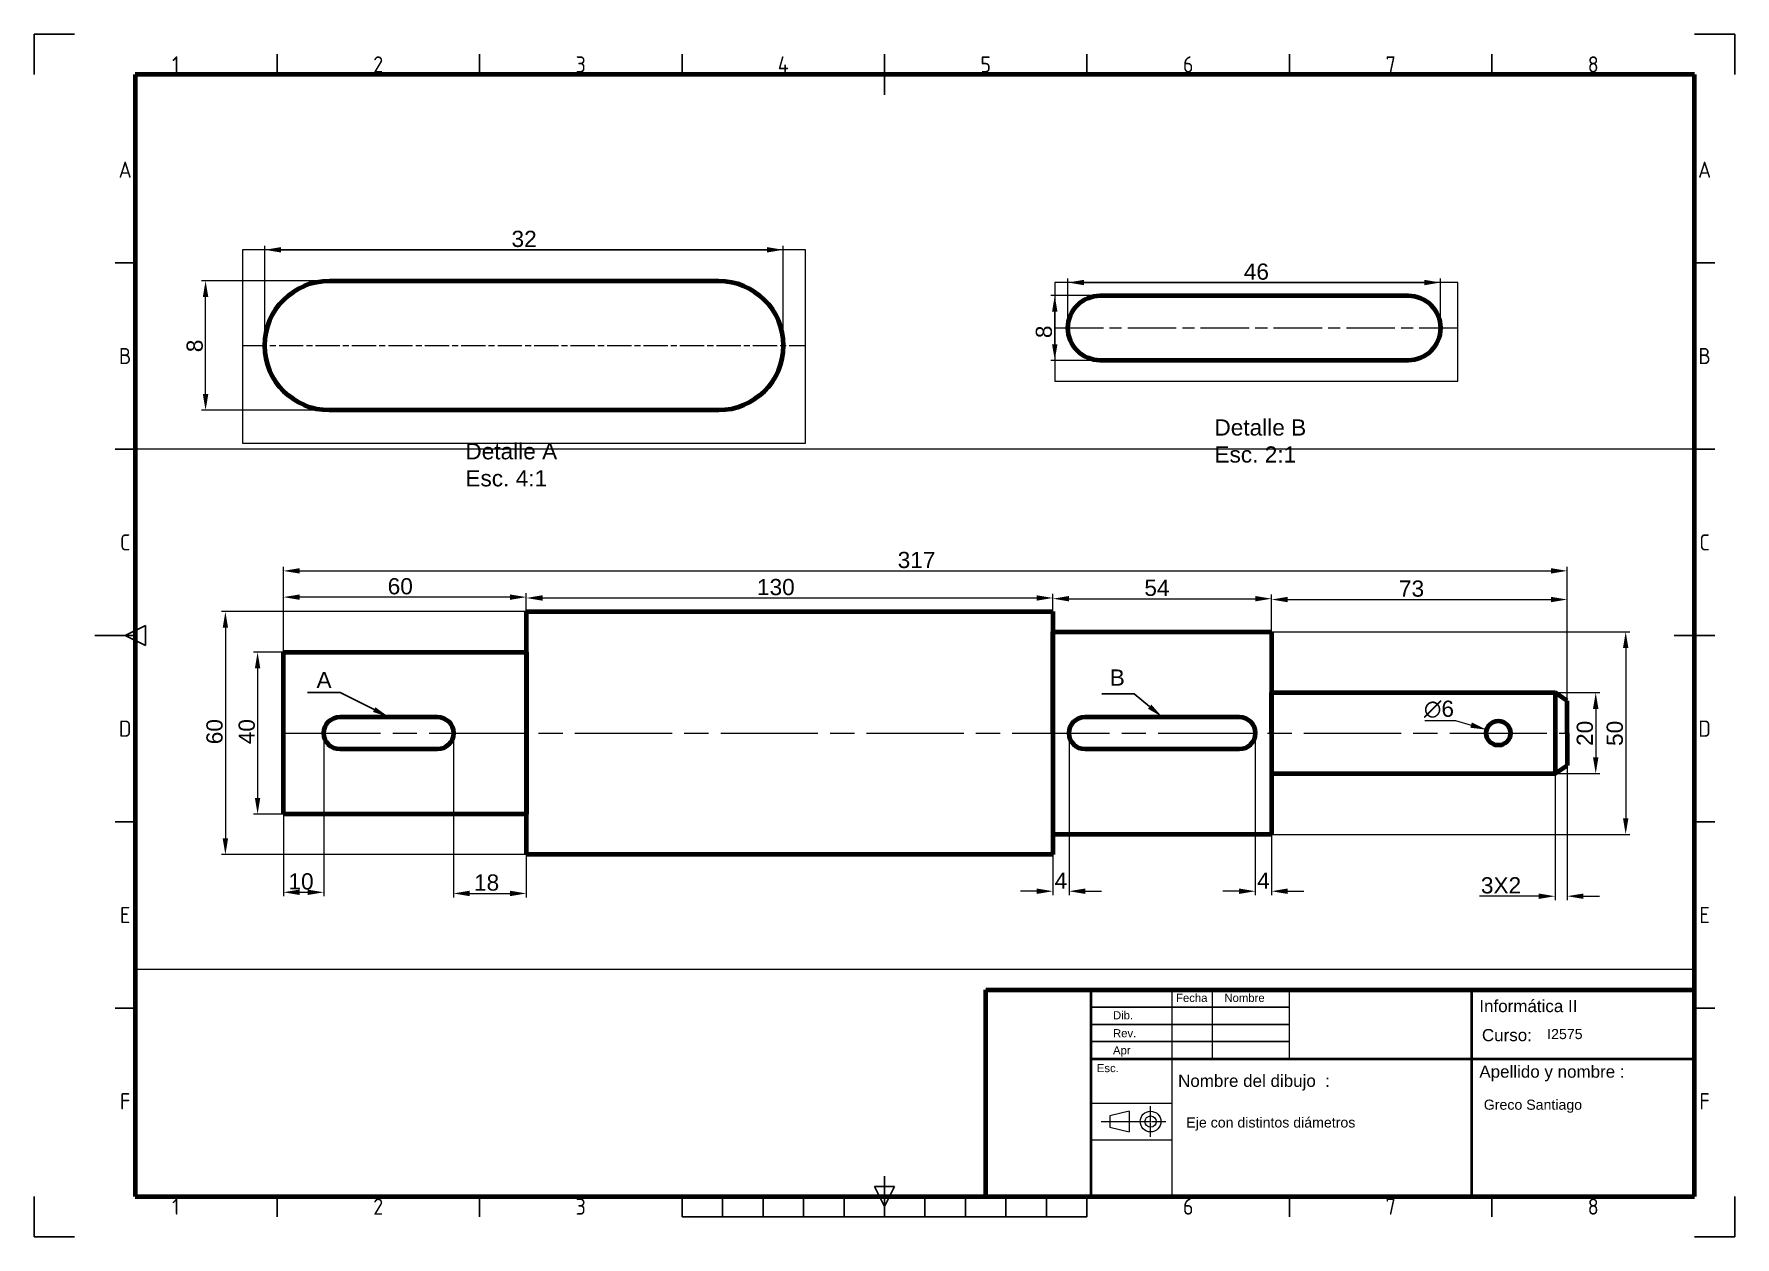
# Paper-space layout 'Presentación2' of a CAD drawing. Header units: millimetres. Extents: x -143 to 277, y -53 to 244.
# The model-space entities are those that its viewports show. They can reach past a viewport. Long polylines and large blocks are cut down to what shows.
import ezdxf
from ezdxf import colors
from ezdxf.entities.mleader import LeaderData, LeaderLine
from ezdxf.enums import TextEntityAlignment as Align
from ezdxf.math import Vec2, Vec3

# ---------------------------------------------------------------- set-up
doc = ezdxf.new("R2010")
doc.units = ezdxf.units.MM
for name, pattern in [('ACAD_ISO02W100', [15, 12, -3]), ('ACAD_ISO08W100', [36, 24, -3, 6, -3]), ('CENTER2', [28.575, 19.05, -3.175, 3.175, -3.175])]:
    doc.linetypes.add(name, pattern=pattern)
for name, color, linetype, lineweight in [('Contornos ocultos', 7, 'ACAD_ISO02W100', 50), ('Contornos visibles', 1, 'Continuous', 100), ('Cotas', 5, 'Continuous', 20), ('Ejes', 3, 'ACAD_ISO08W100', 20)]:
    doc.layers.add(name, color=color, linetype=linetype, lineweight=lineweight)
doc.styles.add('ISO Proportional', font='isocp.shx')
doc.styles.get("Standard").update_dxf_attribs({"font": 'arial.ttf'})
doc.dimstyles.new('Copia de ISO-25', dxfattribs={"dimtxt": 4, "dimasz": 4, "dimexe": 1, "dimexo": 0, "dimtad": 1, "dimtoh": 1, "dimtxsty": 'Standard', "dimcen": 0, "dimclrd": 256, "dimclre": 256, "dimclrt": 256, "dimadec": 0, "dimazin": 0, "dimtfac": 1, "dimtofl": 0, "dimtmove": 0, "dimatfit": 3, "dimfxl": 1, "dimlwd": -1, "dimlwe": -1, "dimarcsym": 0})

# ---------------------------------------------------------------- blocks, each defined once
blk = doc.blocks.new('*U26')
at = {"color": 0, "linetype": 'CENTER2', "lineweight": 20, "ltscale": 3, "transparency": 16777216}
for p, q in [((-12.18, 0), (-0.28, 0)), ((0, 0.28), (0, 3.78)), ((0.28, 0), (3.78, 0)), ((0, -3.78), (0, -0.28))]:
    blk.add_line(p, q, dxfattribs=at)
at = {"color": 0, "linetype": 'Continuous', "lineweight": 20, "ltscale": 3, "transparency": 16777216}
for p, q in [((-0.14, 0), (0.14, 0)), ((0, -0.14), (0, 0.14))]:
    blk.add_line(p, q, dxfattribs=at)
blk = doc.blocks.new('*D28')
at = {"layer": 'Cotas', "transparency": 16777216}
for p, q in [((-81.93, 91.81), (-89.29, 91.81)), ((-88.29, 87.81), (-88.29, 55.81)), ((-81.93, 51.81), (-89.29, 51.81))]:
    blk.add_line(p, q, dxfattribs=at)
for points in [[(-88.95, 87.81), (-87.62, 87.81), (-88.29, 91.81)], [(-88.95, 55.81), (-87.62, 55.81), (-88.29, 51.81)]]:
    blk.add_solid(points, dxfattribs=at)
at = {"layer": 'Defpoints', "color": 0, "transparency": 16777216}
for p in [(-81.93, 91.81), (-88.29, 51.81), (-81.93, 51.81)]:
    blk.add_point(p, dxfattribs=at)
at = {"layer": 'Cotas', "transparency": 16777216, "insert": (-90.95, 72.17), "char_height": 4, "attachment_point": 5, "rotation": 90}
blk.add_mtext('40', dxfattribs=at)
blk = doc.blocks.new('*D29')
at = {"layer": 'Cotas', "transparency": 16777216}
for p, q in [((-21.93, 101.81), (-97.24, 101.81)), ((-96.24, 97.81), (-96.24, 45.81)), ((-21.93, 41.81), (-97.24, 41.81))]:
    blk.add_line(p, q, dxfattribs=at)
for points in [[(-96.91, 97.81), (-95.58, 97.81), (-96.24, 101.81)], [(-96.91, 45.81), (-95.58, 45.81), (-96.24, 41.81)]]:
    blk.add_solid(points, dxfattribs=at)
at = {"layer": 'Defpoints', "color": 0, "transparency": 16777216}
for p in [(-21.93, 101.81), (-96.24, 41.81), (-21.93, 41.81)]:
    blk.add_point(p, dxfattribs=at)
at = {"layer": 'Cotas', "transparency": 16777216, "insert": (-98.91, 72.17), "char_height": 4, "attachment_point": 5, "rotation": 90}
blk.add_mtext('60', dxfattribs=at)
blk = doc.blocks.new('*D30')
at = {"layer": 'Cotas', "transparency": 16777216}
for p, q in [((-81.93, 91.81), (-81.93, 106.39)), ((-25.93, 105.39), (-77.93, 105.39)), ((-21.93, 91.81), (-21.93, 106.39))]:
    blk.add_line(p, q, dxfattribs=at)
for points in [[(-77.93, 106.05), (-77.93, 104.72), (-81.93, 105.39)], [(-25.93, 106.05), (-25.93, 104.72), (-21.93, 105.39)]]:
    blk.add_solid(points, dxfattribs=at)
at = {"layer": 'Defpoints', "color": 0, "transparency": 16777216}
for p in [(-81.93, 105.39), (-81.93, 91.81), (-21.93, 91.81)]:
    blk.add_point(p, dxfattribs=at)
at = {"layer": 'Cotas', "transparency": 16777216, "insert": (-53.06, 108.05), "char_height": 4, "attachment_point": 5}
blk.add_mtext('60', dxfattribs=at)
blk = doc.blocks.new('*D31')
at = {"layer": 'Cotas', "transparency": 16777216}
for p, q in [((-21.93, 101.81), (-21.93, 106.18)), ((-17.93, 105.18), (104.07, 105.18)), ((108.07, 101.81), (108.07, 106.18))]:
    blk.add_line(p, q, dxfattribs=at)
for points in [[(-17.93, 105.85), (-17.93, 104.51), (-21.93, 105.18)], [(104.07, 105.85), (104.07, 104.51), (108.07, 105.18)]]:
    blk.add_solid(points, dxfattribs=at)
at = {"layer": 'Defpoints', "color": 0, "transparency": 16777216}
for p in [(108.07, 105.18), (-21.93, 101.81), (108.07, 101.81)]:
    blk.add_point(p, dxfattribs=at)
at = {"layer": 'Cotas', "transparency": 16777216, "insert": (39.68, 107.85), "char_height": 4, "attachment_point": 5}
blk.add_mtext('130', dxfattribs=at)
blk = doc.blocks.new('*D32')
at = {"layer": 'Cotas', "transparency": 16777216}
for p, q in [((108.07, 96.81), (108.07, 106)), ((112.07, 105), (158.07, 105)), ((162.07, 96.81), (162.07, 106))]:
    blk.add_line(p, q, dxfattribs=at)
for points in [[(112.07, 105.67), (112.07, 104.34), (108.07, 105)], [(158.07, 105.67), (158.07, 104.34), (162.07, 105)]]:
    blk.add_solid(points, dxfattribs=at)
at = {"layer": 'Defpoints', "color": 0, "transparency": 16777216}
for p in [(162.07, 105), (108.07, 96.81), (162.07, 96.81)]:
    blk.add_point(p, dxfattribs=at)
at = {"layer": 'Cotas', "transparency": 16777216, "insert": (133.78, 107.66), "char_height": 4, "attachment_point": 5}
blk.add_mtext('54', dxfattribs=at)
blk = doc.blocks.new('*D33')
at = {"layer": 'Cotas', "transparency": 16777216}
for p, q in [((162.07, 71.81), (162.07, 105.8)), ((235.07, 71.81), (235.07, 105.8)), ((166.07, 104.8), (231.07, 104.8))]:
    blk.add_line(p, q, dxfattribs=at)
for points in [[(166.07, 105.46), (166.07, 104.13), (162.07, 104.8)], [(231.07, 105.46), (231.07, 104.13), (235.07, 104.8)]]:
    blk.add_solid(points, dxfattribs=at)
at = {"layer": 'Defpoints', "color": 0, "transparency": 16777216}
for p in [(235.07, 104.8), (162.07, 71.81), (235.07, 71.81)]:
    blk.add_point(p, dxfattribs=at)
at = {"layer": 'Cotas', "transparency": 16777216, "insert": (196.65, 107.47), "char_height": 4, "attachment_point": 5}
blk.add_mtext('73', dxfattribs=at)
blk = doc.blocks.new('*D34')
at = {"layer": 'Cotas', "transparency": 16777216}
for p, q in [((232.07, 81.81), (243.12, 81.81)), ((242.12, 77.81), (242.12, 65.81)), ((232.07, 61.81), (243.12, 61.81))]:
    blk.add_line(p, q, dxfattribs=at)
for points in [[(241.45, 77.81), (242.79, 77.81), (242.12, 81.81)], [(241.45, 65.81), (242.79, 65.81), (242.12, 61.81)]]:
    blk.add_solid(points, dxfattribs=at)
at = {"layer": 'Defpoints', "color": 0, "transparency": 16777216}
for p in [(232.07, 81.81), (232.07, 61.81), (242.12, 61.81)]:
    blk.add_point(p, dxfattribs=at)
at = {"layer": 'Cotas', "transparency": 16777216, "insert": (239.45, 71.75), "char_height": 4, "attachment_point": 5, "rotation": 90}
blk.add_mtext('20', dxfattribs=at)
blk = doc.blocks.new('*D35')
at = {"layer": 'Cotas', "transparency": 16777216}
for p, q in [((162.07, 96.81), (250.52, 96.81)), ((249.52, 92.81), (249.52, 50.81)), ((162.07, 46.81), (250.52, 46.81))]:
    blk.add_line(p, q, dxfattribs=at)
for points in [[(248.85, 92.81), (250.19, 92.81), (249.52, 96.81)], [(248.85, 50.81), (250.19, 50.81), (249.52, 46.81)]]:
    blk.add_solid(points, dxfattribs=at)
at = {"layer": 'Defpoints', "color": 0, "transparency": 16777216}
for p in [(162.07, 96.81), (162.07, 46.81), (249.52, 46.81)]:
    blk.add_point(p, dxfattribs=at)
at = {"layer": 'Cotas', "transparency": 16777216, "insert": (246.85, 71.75), "char_height": 4, "attachment_point": 5, "rotation": 90}
blk.add_mtext('50', dxfattribs=at)
blk = doc.blocks.new('*D36')
at = {"layer": 'Cotas', "transparency": 16777216}
for p, q in [((158.07, 71.81), (158.07, 31.78)), ((162.07, 71.81), (162.07, 31.78)), ((154.07, 32.78), (150.07, 32.78)), ((166.07, 32.78), (170.07, 32.78))]:
    blk.add_line(p, q, dxfattribs=at)
for points in [[(154.07, 33.45), (154.07, 32.11), (158.07, 32.78)], [(166.07, 33.45), (166.07, 32.11), (162.07, 32.78)]]:
    blk.add_solid(points, dxfattribs=at)
at = {"layer": 'Defpoints', "color": 0, "transparency": 16777216}
for p in [(158.07, 71.81), (162.07, 71.81), (162.07, 32.78)]:
    blk.add_point(p, dxfattribs=at)
at = {"layer": 'Cotas', "transparency": 16777216, "insert": (160.07, 35.4), "char_height": 4, "attachment_point": 5}
blk.add_mtext('4', dxfattribs=at)
blk = doc.blocks.new('*D37')
at = {"layer": 'Cotas', "transparency": 16777216}
for p, q in [((108.07, 71.81), (108.07, 31.78)), ((112.07, 71.81), (112.07, 31.78)), ((104.07, 32.78), (100.07, 32.78)), ((116.07, 32.78), (120.07, 32.78))]:
    blk.add_line(p, q, dxfattribs=at)
for points in [[(104.07, 33.45), (104.07, 32.11), (108.07, 32.78)], [(116.07, 33.45), (116.07, 32.11), (112.07, 32.78)]]:
    blk.add_solid(points, dxfattribs=at)
at = {"layer": 'Defpoints', "color": 0, "transparency": 16777216}
for p in [(108.07, 71.81), (112.07, 71.81), (108.07, 32.78)]:
    blk.add_point(p, dxfattribs=at)
at = {"layer": 'Cotas', "transparency": 16777216, "insert": (110.07, 35.4), "char_height": 4, "attachment_point": 5}
blk.add_mtext('4', dxfattribs=at)
blk = doc.blocks.new('*D38')
at = {"layer": 'Cotas', "transparency": 16777216}
for p, q in [((-81.93, 71.81), (-81.93, 112.87)), ((-77.93, 111.87), (231.07, 111.87)), ((235.07, 71.81), (235.07, 112.87))]:
    blk.add_line(p, q, dxfattribs=at)
for points in [[(-77.93, 112.54), (-77.93, 111.21), (-81.93, 111.87)], [(231.07, 112.54), (231.07, 111.21), (235.07, 111.87)]]:
    blk.add_solid(points, dxfattribs=at)
at = {"layer": 'Defpoints', "color": 0, "transparency": 16777216}
for p in [(235.07, 111.87), (-81.93, 71.81), (235.07, 71.81)]:
    blk.add_point(p, dxfattribs=at)
at = {"layer": 'Cotas', "transparency": 16777216, "insert": (74.43, 114.54), "char_height": 4, "attachment_point": 5}
blk.add_mtext('317', dxfattribs=at)
blk = doc.blocks.new('*D39')
at = {"layer": 'Cotas', "transparency": 16777216}
for p, q in [((-81.93, 71.81), (-81.93, 31.52)), ((-71.93, 71.81), (-71.93, 31.52)), ((-77.93, 32.52), (-75.93, 32.52))]:
    blk.add_line(p, q, dxfattribs=at)
for points in [[(-77.93, 33.18), (-77.93, 31.85), (-81.93, 32.52)], [(-75.93, 33.18), (-75.93, 31.85), (-71.93, 32.52)]]:
    blk.add_solid(points, dxfattribs=at)
at = {"layer": 'Defpoints', "color": 0, "transparency": 16777216}
for p in [(-81.93, 71.81), (-71.93, 71.81), (-71.93, 32.52)]:
    blk.add_point(p, dxfattribs=at)
at = {"layer": 'Cotas', "transparency": 16777216, "insert": (-77.56, 35.18), "char_height": 4, "attachment_point": 5}
blk.add_mtext('10', dxfattribs=at)
blk = doc.blocks.new('*D40')
at = {"layer": 'Cotas', "transparency": 16777216}
for p, q in [((-39.93, 71.81), (-39.93, 31.23)), ((-21.93, 71.81), (-21.93, 31.23)), ((-35.93, 32.23), (-25.93, 32.23))]:
    blk.add_line(p, q, dxfattribs=at)
for points in [[(-35.93, 32.9), (-35.93, 31.56), (-39.93, 32.23)], [(-25.93, 32.9), (-25.93, 31.56), (-21.93, 32.23)]]:
    blk.add_solid(points, dxfattribs=at)
at = {"layer": 'Defpoints', "color": 0, "transparency": 16777216}
for p in [(-39.93, 71.81), (-21.93, 71.81), (-21.93, 32.23)]:
    blk.add_point(p, dxfattribs=at)
at = {"layer": 'Cotas', "transparency": 16777216, "insert": (-31.74, 34.9), "char_height": 4, "attachment_point": 5}
blk.add_mtext('18', dxfattribs=at)
blk = doc.blocks.new('*D41')
at = {"layer": 'Cotas', "transparency": 16777216}
for p, q in [((199.92, 74.93), (207.52, 74.93)), ((207.52, 74.93), (211.36, 73.79))]:
    blk.add_line(p, q, dxfattribs=at)
blk.add_solid([(211.54, 74.43), (211.17, 73.15), (215.19, 72.66)], dxfattribs=at)
at = {"layer": 'Defpoints', "color": 0, "transparency": 16777216}
for p in [(215.19, 72.66), (220.95, 70.97)]:
    blk.add_point(p, dxfattribs=at)
at = {"layer": 'Cotas', "transparency": 16777216, "insert": (203.41, 77.7), "char_height": 4, "attachment_point": 5}
blk.add_mtext('∅6', dxfattribs=at)
blk = doc.blocks.new('*D42')
at = {"layer": 'Cotas', "transparency": 16777216}
for p, q in [((235.07, 63.81), (235.07, 30.55)), ((232.07, 61.81), (232.07, 30.55)), ((228.07, 31.55), (213.41, 31.55)), ((239.07, 31.55), (243.07, 31.55))]:
    blk.add_line(p, q, dxfattribs=at)
for points in [[(228.07, 32.21), (228.07, 30.88), (232.07, 31.55)], [(239.07, 32.21), (239.07, 30.88), (235.07, 31.55)]]:
    blk.add_solid(points, dxfattribs=at)
at = {"layer": 'Defpoints', "color": 0, "transparency": 16777216}
for p in [(235.07, 63.81), (232.07, 61.81), (235.07, 31.55)]:
    blk.add_point(p, dxfattribs=at)
at = {"layer": 'Cotas', "transparency": 16777216, "insert": (218.74, 34.21), "char_height": 4, "attachment_point": 5}
blk.add_mtext('3X2', dxfattribs=at)
blk = doc.blocks.new('*D43')
at = {"layer": 'Cotas', "transparency": 16777216}
for p, q in [((-70.51, 183.51), (-102.13, 183.51)), ((-101.13, 155.51), (-101.13, 179.51)), ((-70.51, 151.51), (-102.13, 151.51))]:
    blk.add_line(p, q, dxfattribs=at)
for points in [[(-101.8, 179.51), (-100.46, 179.51), (-101.13, 183.51)], [(-101.8, 155.51), (-100.46, 155.51), (-101.13, 151.51)]]:
    blk.add_solid(points, dxfattribs=at)
at = {"layer": 'Defpoints', "color": 0, "transparency": 16777216}
for p in [(-101.13, 183.51), (-70.51, 183.51), (-70.51, 151.51)]:
    blk.add_point(p, dxfattribs=at)
at = {"layer": 'Cotas', "transparency": 16777216, "insert": (-103.8, 167.41), "char_height": 4, "attachment_point": 5, "rotation": 90}
blk.add_mtext('8', dxfattribs=at)
blk = doc.blocks.new('*D44')
at = {"layer": 'Cotas', "transparency": 16777216}
for p, q in [((-86.51, 167.51), (-86.51, 192.14)), ((-82.51, 191.14), (37.49, 191.14)), ((41.49, 167.51), (41.49, 192.14))]:
    blk.add_line(p, q, dxfattribs=at)
for points in [[(-82.51, 191.8), (-82.51, 190.47), (-86.51, 191.14)], [(37.49, 191.8), (37.49, 190.47), (41.49, 191.14)]]:
    blk.add_solid(points, dxfattribs=at)
at = {"layer": 'Defpoints', "color": 0, "transparency": 16777216}
for p in [(41.49, 191.14), (-86.51, 167.51), (41.49, 167.51)]:
    blk.add_point(p, dxfattribs=at)
at = {"layer": 'Cotas', "transparency": 16777216, "insert": (-22.48, 193.81), "char_height": 4, "attachment_point": 5}
blk.add_mtext('32', dxfattribs=at)
blk = doc.blocks.new('*D45')
at = {"layer": 'Cotas', "transparency": 16777216}
for p, q in [((119.79, 179.84), (107.55, 179.84)), ((108.55, 167.84), (108.55, 175.84)), ((119.79, 163.84), (107.55, 163.84))]:
    blk.add_line(p, q, dxfattribs=at)
for points in [[(107.88, 175.84), (109.22, 175.84), (108.55, 179.84)], [(107.88, 167.84), (109.22, 167.84), (108.55, 163.84)]]:
    blk.add_solid(points, dxfattribs=at)
at = {"layer": 'Defpoints', "color": 0, "transparency": 16777216}
for p in [(108.55, 179.84), (119.79, 179.84), (119.79, 163.84)]:
    blk.add_point(p, dxfattribs=at)
at = {"layer": 'Cotas', "transparency": 16777216, "insert": (105.88, 170.89), "char_height": 4, "attachment_point": 5, "rotation": 90}
blk.add_mtext('8', dxfattribs=at)
blk = doc.blocks.new('*D46')
at = {"layer": 'Cotas', "transparency": 16777216}
for p, q in [((111.79, 171.84), (111.79, 184.06)), ((115.79, 183.06), (199.79, 183.06)), ((203.79, 171.84), (203.79, 184.06))]:
    blk.add_line(p, q, dxfattribs=at)
for points in [[(115.79, 183.73), (115.79, 182.39), (111.79, 183.06)], [(199.79, 183.73), (199.79, 182.39), (203.79, 183.06)]]:
    blk.add_solid(points, dxfattribs=at)
at = {"layer": 'Defpoints', "color": 0, "transparency": 16777216}
for p in [(203.79, 183.06), (111.79, 171.84), (203.79, 171.84)]:
    blk.add_point(p, dxfattribs=at)
at = {"layer": 'Cotas', "transparency": 16777216, "insert": (158.33, 185.73), "char_height": 4, "attachment_point": 5}
blk.add_mtext('46', dxfattribs=at)

msp = doc.modelspace()

# ---------------------------------------------------------------- linework, layer by layer
at = {"layer": 'Contornos visibles'}
for p, q in [((240, 190), (370, 190)), ((240, 130), (240, 190)), ((370, 190), (370, 130)), ((370, 160), (370, 185)), ((370, 185), (370, 185)), ((370, 185), (424, 185)), ((424, 185), (424, 135)), ((180, 180), (240, 180)), ((180, 140), (180, 180)), ((240, 180), (240, 140)), ((424, 160), (424, 170)), ((424, 170), (494, 170)), ((497, 168), (494, 170)), ((494, 170), (494, 150)), ((497, 160), (497, 168)), ((497, 160), (497, 152)), ((494, 150), (497, 152)), ((424, 150), (494, 150)), ((240, 140), (180, 140)), ((424, 135), (370, 135)), ((370, 130), (240, 130))]:
    msp.add_line(p, q, dxfattribs=at)
for points in [[(194, 164), (218, 164, -1), (218, 156), (194, 156, -1), (194, 164)], [(378, 164), (416, 164, -1), (416, 156), (378, 156, -1), (378, 164)]]:
    msp.add_lwpolyline(points, format="xyb", dxfattribs=at)
msp.add_circle((480, 160), 3, dxfattribs=at)
at = {"layer": 'Ejes'}
msp.add_line((180, 160), (497, 160), dxfattribs=at)

psp = doc.layouts.new('Presentación2')

# ---------------------------------------------------------------- linework, layer by layer
for p, q in [((-143.4918, 244.4158), (-143.4918, 234.4158)), ((-133.4918, 244.4158), (-143.4918, 244.4158)), ((276.5082, 244.4158), (266.5082, 244.4158)), ((276.5082, 234.4158), (276.5082, 244.4158)), ((-83.4918, 234.4158), (-83.4918, 239.4158)), ((-33.4918, 234.4158), (-33.4918, 239.4158)), ((16.5082, 234.4158), (16.5082, 239.4158)), ((66.5082, 229.4158), (66.5082, 239.4158)), ((116.5082, 234.4158), (116.5082, 239.4158)), ((166.5082, 234.4158), (166.5082, 239.4158)), ((216.5082, 234.4158), (216.5082, 239.4158)), ((-118.4918, 187.9158), (-123.4918, 187.9158)), ((271.5082, 187.9158), (266.5082, 187.9158)), ((-118.4918, 141.9158), (-123.4918, 141.9158)), ((271.5082, 141.9158), (266.5082, 141.9158)), ((-120.9918, 95.9158), (-115.9918, 98.4158)), ((-115.9918, 98.4158), (-115.9918, 93.4158)), ((-128.4918, 95.9158), (-118.4918, 95.9158)), ((-115.9918, 93.4158), (-120.9918, 95.9158)), ((261.5082, 95.9158), (271.5082, 95.9158)), ((-118.4918, 49.9158), (-123.4918, 49.9158)), ((271.5082, 49.9158), (266.5082, 49.9158)), ((-118.4918, 3.9158), (-123.4918, 3.9158)), ((117.5082, 4.1658), (166.5082, 4.1658)), ((271.5082, 3.9158), (266.5082, 3.9158)), ((117.5082, -0.0842), (166.5082, -0.0842)), ((117.5082, -4.3342), (166.5082, -4.3342)), ((66.5082, -42.5842), (66.5082, -37.5842)), ((64.0082, -40.0842), (69.0082, -40.0842)), ((66.5082, -45.0842), (64.0082, -40.0842)), ((69.0082, -40.0842), (66.5082, -45.0842)), ((-143.4918, -52.5842), (-143.4918, -42.5842)), ((-83.4918, -47.5842), (-83.4918, -42.5842)), ((-33.4918, -47.5842), (-33.4918, -42.5842)), ((16.5082, -47.5842), (16.5082, -42.5842)), ((26.5082, -47.5842), (26.5082, -42.5842)), ((36.5082, -47.5842), (36.5082, -42.5842)), ((46.5082, -47.5842), (46.5082, -42.5842)), ((56.5082, -47.5842), (56.5082, -42.5842)), ((66.5082, -42.5842), (66.5082, -47.5842)), ((76.5082, -47.5842), (76.5082, -42.5842)), ((86.5082, -47.5842), (86.5082, -42.5842)), ((96.5082, -47.5842), (96.5082, -42.5842)), ((106.5082, -47.5842), (106.5082, -42.5842)), ((116.5082, -47.5842), (116.5082, -42.5842)), ((166.5082, -47.5842), (166.5082, -42.5842)), ((216.5082, -47.5842), (216.5082, -42.5842)), ((276.5082, -52.5842), (276.5082, -42.5842)), ((16.5082, -47.5842), (116.5082, -47.5842)), ((-143.4918, -52.5842), (-133.4918, -52.5842)), ((276.5082, -52.5842), (266.5082, -52.5842))]:
    psp.add_line(p, q)
at = {"lineweight": 80}
for p, q in [((266.5082, 234.4158), (-118.4918, 234.4158)), ((-118.4918, 234.4158), (-118.4918, -42.5842)), ((266.5082, -42.5842), (266.5082, 234.4158)), ((91.5082, 8.4158), (266.5082, 8.4158)), ((91.5082, -42.5842), (91.5082, 8.4158)), ((-118.4918, -42.5842), (266.5082, -42.5842))]:
    psp.add_line(p, q, dxfattribs=at)
at = {"lineweight": 40}
for p, q in [((117.5082, -42.5842), (117.5082, 8.4158)), ((211.5082, -42.5842), (211.5082, 8.4158)), ((117.5082, -8.5842), (266.5082, -8.5842))]:
    psp.add_line(p, q, dxfattribs=at)
at = {"lineweight": 20}
for p, q in [((137.5082, -42.5842), (137.5082, 8.4158)), ((147.5082, -8.5842), (147.5082, 8.4158)), ((166.5082, -8.5842), (166.5082, 8.4158)), ((117.5082, -19.5842), (137.5082, -19.5842)), ((126.9471, -21.5291), (122.1235, -22.7026)), ((122.1235, -22.7026), (122.1235, -25.4658)), ((126.9471, -21.5291), (126.9471, -26.6394)), ((117.5082, -28.5842), (137.5082, -28.5842)), ((122.1235, -25.4658), (126.9471, -26.6394))]:
    psp.add_line(p, q, dxfattribs=at)
for radius in [2.5552, 1.3816]:
    psp.add_circle((132.2018, -24.0842), radius, dxfattribs=at)

# ---------------------------------------------------------------- block references
at = {"linetype": 'CENTER2', "lineweight": 20, "ltscale": 3}
psp.add_blockref('*U26', (132.2018, -24.0842), dxfattribs=at)

# ---------------------------------------------------------------- texts
at = {"style": 'ISO Proportional'}
for s, p in [('1', (-108.4918, 236.9158)), ('2', (-58.4918, 236.9158)), ('3', (-8.4918, 236.9158)), ('4', (41.5082, 236.9158)), ('5', (91.5082, 236.9158)), ('6', (141.5082, 236.9158)), ('7', (191.5082, 236.9158)), ('8', (241.5082, 236.9158)), ('A', (-120.9918, 210.9158)), ('A', (269.0082, 210.9158)), ('B', (-120.9918, 164.9158)), ('B', (269.0082, 164.9158)), ('C', (-120.9918, 118.9158)), ('C', (269.0082, 118.9158)), ('D', (-120.9918, 72.9158)), ('D', (269.0082, 72.9158)), ('E', (-120.9918, 26.9158)), ('E', (269.0082, 26.9158)), ('F', (-120.9918, -19.0842)), ('F', (269.0082, -19.0842)), ('1', (-108.4918, -45.0842)), ('2', (-58.4918, -45.0842)), ('3', (-8.4918, -45.0842)), ('6', (141.5082, -45.0842)), ('7', (191.5082, -45.0842)), ('8', (241.5082, -45.0842))]:
    psp.add_text(s, height=4, dxfattribs=at).set_placement(p, align=Align.MIDDLE)
at = {"lineweight": 20}
for s, height, p in [('Fecha', 2, (138.4969, 5.4532)), ('Nombre', 2, (150.4367, 5.4532)), ('Informática II', 3, (213.3848, 2.9262)), ('Dib.', 2, (122.9319, 1.1608)), ('Rev.', 2, (122.9319, -3.2723)), ('Curso: ', 3, (214.0244, -4.241)), ('Apr', 2, (122.9319, -7.4944)), ('Esc.', 2, (118.9345, -11.8854)), ('Nombre del dibujo  : ', 3, (139.0017, -15.5291)), ('Apellido y nombre : ', 3, (213.3848, -13.2565))]:
    psp.add_text(s, height=height, dxfattribs=at).set_placement(p)
at = {"layer": 'Cotas', "attachment_point": 1}
for s, width, insert, char_height in [('Detalle B\\PEsc. 2:1', 51.982128, (147.9712, 149.2793), 4), ('Detalle A\\PEsc. 4:1', 57.871262, (-36.9817, 143.4011), 4), ('A', 25.517367, (-73.7432, 86.9398), 4), ('B', 27.019091, (122.1232, 87.5318), 4), ('I2575', 23.092391, (230.1362, -1.2338), 2.5), ('Greco Santiago', 38.95629, (214.4862, -18.6734), 2.5), ('Eje con distintos diámetros', 43.234726, (141.0375, -23.0614), 2.5)]:
    psp.add_mtext_dynamic_manual_height_columns(s, width=width, gutter_width=12.5, heights=[0], dxfattribs=dict(at, insert=insert, char_height=char_height))

# ---------------------------------------------------------------- dimensions: what is measured, and where the dimension line sits
at = {"layer": 'Cotas'}
for base, p1, p2, override, picture, middle in [((41.489, 191.1377), (-86.511, 167.5094), (41.489, 167.5094), {"dimlfac": -0.25}, '*D44', (-22.4801, 191.1377)), ((203.795, 183.0613), (111.795, 171.8351), (203.795, 171.8351), {"dimlfac": -0.5}, '*D46', (158.3293, 183.0613)), ((235.0705, 111.8729), (-81.9295, 71.8141), (235.0705, 71.8141), {"dimlfac": -1}, '*D38', (74.426, 111.8729)), ((-81.9295, 105.3855), (-21.9295, 91.8141), (-81.9295, 91.8141), {"dimlfac": -1}, '*D30', (-53.0564, 105.3855)), ((108.0705, 105.1792), (-21.9295, 101.8141), (108.0705, 101.8141), {"dimlfac": -1}, '*D31', (39.6793, 105.1792)), ((162.0705, 105.003), (108.0705, 96.8141), (162.0705, 96.8141), {"dimlfac": -1}, '*D32', (133.7834, 105.003)), ((235.0705, 104.7964), (162.0705, 71.8141), (235.0705, 71.8141), {"dimlfac": -1}, '*D33', (196.6528, 104.7964)), ((-71.9295, 32.5159), (-81.9295, 71.8141), (-71.9295, 71.8141), {"dimlfac": -1}, '*D39', (-77.5648, 32.5159)), ((-21.9295, 32.2315), (-39.9295, 71.8141), (-21.9295, 71.8141), {"dimlfac": -1}, '*D40', (-31.7399, 32.2315)), ((108.0705, 32.7792), (112.0705, 71.8141), (108.0705, 71.8141), {"dimlfac": -1}, '*D37', (110.0705, 32.7792)), ((162.0705, 32.7792), (158.0705, 71.8141), (162.0705, 71.8141), {"dimlfac": -1}, '*D36', (160.0705, 32.7792))]:
    dim = psp.add_linear_dim(base=base, p1=p1, p2=p2, dimstyle='Copia de ISO-25', override=override, dxfattribs=at)
    dim.commit()
    dim.dimension.update_dxf_attribs({"geometry": picture, "text_midpoint": middle, "dimtype": 160})
for base, p1, p2, override, picture, middle in [((-101.131, 183.5094), (-70.511, 151.5094), (-70.511, 183.5094), {"dimlfac": -0.25}, '*D43', (-101.131, 167.4114)), ((108.5516, 179.8351), (119.795, 163.8351), (119.795, 179.8351), {"dimlfac": -0.5}, '*D45', (108.5516, 170.8922)), ((-96.2421, 41.8141), (-21.9295, 101.8141), (-21.9295, 41.8141), {"dimlfac": -1}, '*D29', (-96.2421, 72.1665)), ((249.5187, 46.8141), (162.0705, 96.8141), (162.0705, 46.8141), {"dimlfac": -1}, '*D35', (249.5187, 71.7466)), ((-88.2868, 51.8141), (-81.9295, 91.8141), (-81.9295, 51.8141), {"dimlfac": -1}, '*D28', (-88.2868, 72.1665)), ((242.1184, 61.8141), (232.0705, 81.8141), (232.0705, 61.8141), {"dimlfac": -1}, '*D34', (242.1184, 71.7466))]:
    dim = psp.add_linear_dim(base=base, p1=p1, p2=p2, angle=90, dimstyle='Copia de ISO-25', override=override, dxfattribs=at)
    dim.commit()
    dim.dimension.update_dxf_attribs({"geometry": picture, "text_midpoint": middle, "dimtype": 160})
dim = psp.add_diameter_dim_2p(p1=(220.948, 70.9655), p2=(215.193, 72.6627), dimstyle='Copia de ISO-25', override={"dimlfac": -1}, dxfattribs=at)
dim.commit()
dim.dimension.update_dxf_attribs({"geometry": '*D41', "text_midpoint": (203.4091, 74.9257)})
dim = psp.add_linear_dim(base=(235.0705, 31.5455), p1=(232.0705, 61.8141), p2=(235.0705, 63.8141), text='<>X2', dimstyle='Copia de ISO-25', override={"dimlfac": -1}, dxfattribs=at)
dim.commit()
dim.dimension.update_dxf_attribs({"geometry": '*D42', "text_midpoint": (218.7388, 31.5455), "dimtype": 160})

# ---------------------------------------------------------------- leaders
ml = psp.add_multileader_mtext('Standard', dxfattribs=at)
ml.set_content('', color=256)
ml.set_leader_properties()
ml.build(insert=Vec2(0, 0))
ctx = ml.context
ctx.base_point, ctx.plane_origin = Vec3(-79.9295, 81.8755), Vec3(-55.9295, 75.8141)
ctx.text_align_type = 2
notes = []
notes.append((ctx, [(0, (1, 1, 0), (-67.9295, 81.8755), (-1, 0), 8, [(0, [(-55.9295, 75.8141)], 0, [])])]))
ctx.mtext.insert, ctx.mtext.alignment, ctx.mtext.flow_direction = Vec3(-77.9295, 83.8755), 3, 5
ml = psp.add_multileader_mtext('Standard', dxfattribs=at)
ml.set_content('', color=256)
ml.set_leader_properties()
ml.build(insert=Vec2(0, 0))
ctx = ml.context
ctx.base_point, ctx.plane_origin = Vec3(116.1542, 81.4868), Vec3(135.0705, 75.8141)
ctx.text_align_type = 2
notes.append((ctx, [(0, (1, 1, 0), (128.1542, 81.4868), (-1, 0), 8, [(0, [(135.0705, 75.8141)], 0, [])])]))
ctx.mtext.insert, ctx.mtext.alignment, ctx.mtext.flow_direction = Vec3(118.1542, 83.4868), 3, 5
for ctx, leaders in notes:
    for number, flags, end, landing, length, lines in leaders:
        leader = LeaderData()
        leader.index, (leader.has_last_leader_line, leader.has_dogleg_vector, leader.attachment_direction) = number, flags
        leader.last_leader_point, leader.dogleg_vector, leader.dogleg_length = Vec3(end), Vec3(landing), length
        for number, points, colour, breaks in lines:
            line = LeaderLine()
            line.index, line.vertices, line.color, line.breaks = number, Vec3.list(points), colors.encode_raw_color(colour), breaks
            leader.lines.append(line)
        ctx.leaders.append(leader)

# ---------------------------------------------------------------- viewports
at = {"layer": 'Contornos ocultos'}
for center, size, view_center_point, view_height, status in [((-22.4801, 167.2694), (139.0422, 47.736671), (206.0077, 159.94), 11.934168, 3), ((158.3293, 170.8922), (99.5554, 24.338224), (397.2672, 159.5285), 12.169112, 4)]:
    vp = psp.add_viewport(center=center, size=size, view_center_point=view_center_point, view_height=view_height, status=status, dxfattribs=at)
    vp.frozen_layers = ['Cotas']
at = {"layer": 'Cotas'}
psp.add_viewport(center=(74.0082, 77.7237), size=(385, 128.384182), view_center_point=(335.9377, 165.9096), view_height=128.384182, dxfattribs=at)

doc.saveas('drawing.dxf')
